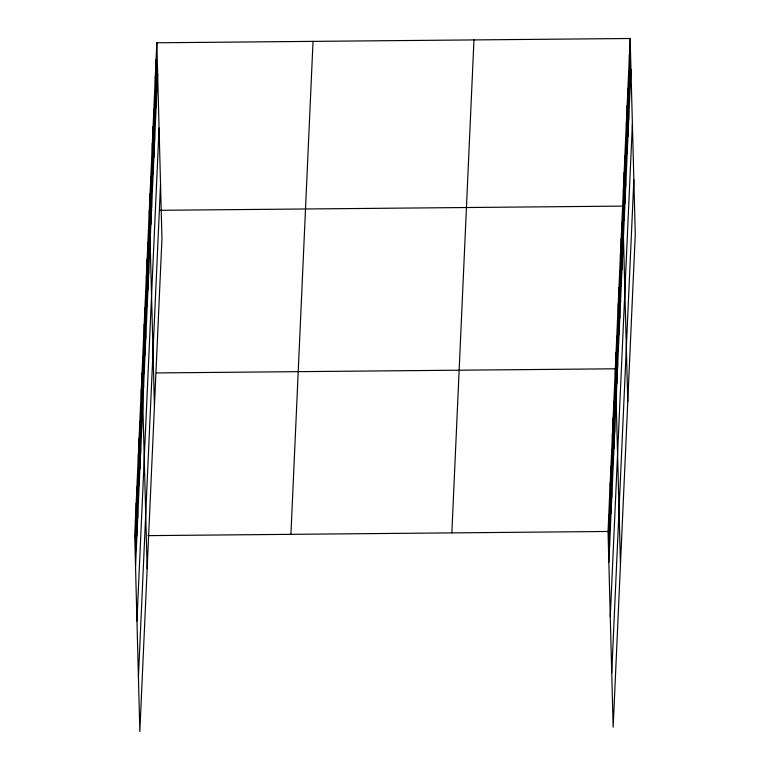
<?xml version="1.0" encoding="UTF-8"?>
<svg xmlns="http://www.w3.org/2000/svg" width="770" height="770" viewBox="0 0 770 770"><rect width="100%" height="100%" fill="white"/><g stroke="black" fill="none" stroke-linecap="round" stroke-linejoin="round"><path stroke-width="1.16" d="M156.839 42.783L161.96 238.527L139.842 731.5L134.721 535.756L156.839 42.783L630.158 38.5L635.279 234.244L613.161 727.217L608.04 531.473L630.158 38.5M135.53 566.566L157.638 73.593M136.954 620.995L159.072 128.022M138.417 677.071L160.535 184.097M290.916 534.341L313.034 41.368M451.846 532.888L473.964 39.915M608.849 562.283L630.967 69.31M610.273 616.712L632.391 123.739M611.736 672.797L633.854 179.814M151.719 210.364L149.313 210.393L154.443 406.137M160.131 210.297L622.632 206.11L627.762 401.863M144.423 373.046L142.017 373.075L147.147 568.818M156.435 372.94L615.336 368.792L620.466 564.545M134.721 535.756L137.118 535.728M147.936 535.631L608.04 531.473M629.408 55.257L630.207 86.076M628.647 72.024L629.456 102.834M627.897 88.781L628.705 119.6M627.146 105.548L627.954 136.357M626.395 122.305L627.203 153.115M625.644 139.072L626.453 169.881M624.894 155.829L625.702 186.638M624.143 172.586L624.951 203.405M623.392 189.353L624.191 220.162M621.91 222.376L622.709 253.195M621.178 238.652L621.987 269.462M620.447 254.918L621.255 285.728M619.715 271.184L620.524 301.994M618.984 287.451L619.792 318.26M618.252 303.717L619.061 334.536M617.53 319.993L618.329 350.802M616.799 336.259L617.607 367.069M616.067 352.525L616.876 383.335M614.604 385.058L615.413 415.877M613.873 401.334L614.681 432.143M613.151 417.6L613.95 448.409M612.419 433.866L613.228 464.676M611.688 450.132L612.497 480.942M610.957 466.399L611.765 497.218M610.225 482.675L611.034 513.484M609.494 498.941L610.302 529.75M608.772 515.207L609.571 546.017M156.089 59.54L156.888 90.35M155.328 76.297L156.137 107.117M154.577 93.064L155.386 123.874M153.827 109.821L154.635 140.631M153.076 126.588L153.885 157.398M152.325 143.345L153.134 174.155M151.575 160.102L152.383 190.922M150.824 176.869L151.623 207.679M150.063 193.626L150.872 224.445M148.591 226.659L149.39 257.469M147.859 242.925L148.668 273.735M147.128 259.192L147.936 290.011M146.396 275.458L147.205 306.277M145.665 291.734L146.473 322.543M144.933 308L145.742 338.81M144.211 324.266L145.01 355.076M143.48 340.533L144.288 371.352M142.748 356.799L143.557 387.618M141.285 389.341L142.094 420.15M140.554 405.607L141.362 436.417M139.832 421.873L140.631 452.693M139.101 438.14L139.909 468.959M138.369 454.416L139.178 485.225M137.638 470.682L138.446 501.491M136.906 486.948L137.715 517.758M136.174 503.214L136.983 534.034M135.453 519.481L136.251 550.3"/></g></svg>
